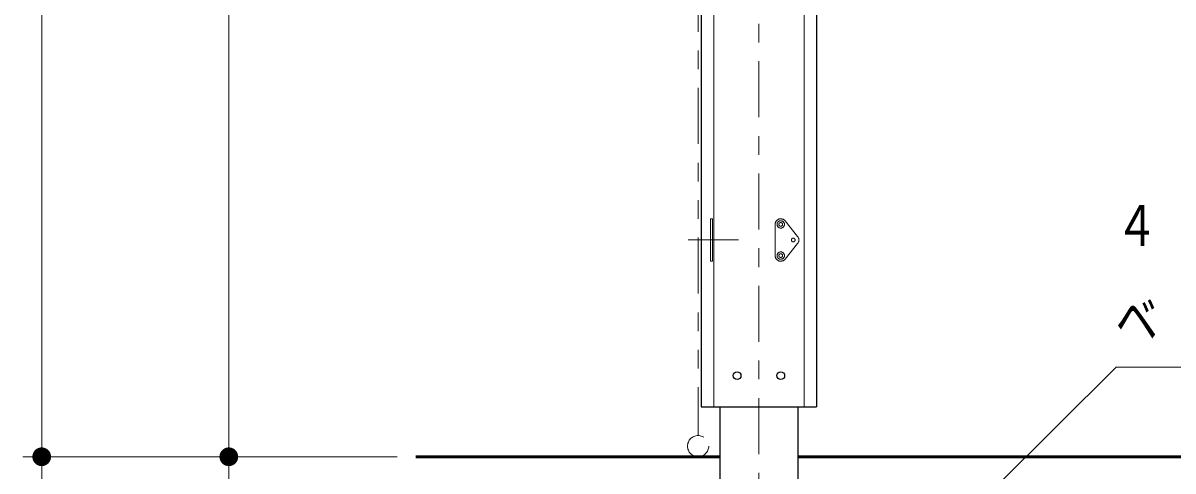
# Model space of a CAD drawing. Units: millimetres on the paper. Extents: x -385 to 7, y 0 to 267.
# Drawn here: x -173.1 to -111.7, y 137.9 to 161.9 of the extents above; entities that cross this region are included whole.
import ezdxf

# ---------------------------------------------------------------- set-up
doc = ezdxf.new("R2010")
doc.units = ezdxf.units.MM
for name, pattern in [('USER1', [4.5, 2.5, -2]), ('USER2', [6, 3, -1, 1, -1]), ('USER3', [8, 3, -1, 1, -1, 1, -1])]:
    doc.linetypes.add(name, pattern=pattern)
doc.layers.add('LY_1', color=190, linetype='Continuous', lineweight=25)
doc.styles.add('ＭＳ ゴシック', font='')
doc.styles.get('ＭＳ ゴシック').set_extended_font_data('MS Gothic')

# ---------------------------------------------------------------- blocks, each defined once
blk = doc.blocks.new('filled_dot')
at = {"color": 0, "linetype": 'Continuous', "lineweight": -2, "const_width": 1.25}
blk.add_lwpolyline([(-0.625, 0, 1), (0.625, 0, 1)], format="xyb", close=True, dxfattribs=at)

msp = doc.modelspace()

# ---------------------------------------------------------------- linework, layer by layer
at = {"layer": 'LY_1', "color": 7, "linetype": 'USER2', "lineweight": 13}
for p, q in [((-133.788, 231.841), (-133.788, 107.58)), ((-137.563, 150.285), (-134.88, 150.285))]:
    msp.add_line(p, q, dxfattribs=at)
at = {"layer": 'LY_1', "color": 7, "lineweight": 13}
for p, q in [((-172.121, 138.701), (-172.121, 215.368)), ((-162.121, 138.701), (-162.121, 209.576)), ((-153.121, 138.701), (-173.121, 138.701)), ((-153.121, 138.701), (-173.121, 138.701)), ((-172.121, 108.701), (-172.121, 138.701)), ((-153.121, 138.701), (-163.121, 138.701)), ((-162.121, 138.701), (-162.121, 132.256))]:
    msp.add_line(p, q, dxfattribs=at)
at = {"layer": 'LY_1', "color": 40}
for p, q in [((-136.871, 214.201), (-136.871, 141.368)), ((-130.704, 214.201), (-130.704, 141.368))]:
    msp.add_line(p, q, dxfattribs=at)
at = {"layer": 'LY_1', "color": 40, "lineweight": 13}
for p, q in [((-136.204, 214.201), (-136.204, 141.368)), ((-131.371, 214.201), (-131.371, 141.368))]:
    msp.add_line(p, q, dxfattribs=at)
at = {"layer": 'LY_1', "color": 4, "linetype": 'USER3', "lineweight": 13}
msp.add_line((-137.038, 206.417), (-137.038, 139.835), dxfattribs=at)
at = {"layer": 'LY_1', "color": 40, "linetype": 'USER1', "lineweight": 13}
for p, q in [((-136.371, 151.418), (-136.371, 149.151)), ((-136.271, 151.418), (-136.271, 149.151))]:
    msp.add_line(p, q, dxfattribs=at)
at = {"layer": 'LY_1', "color": 7, "linetype": 'USER1', "lineweight": 13}
for p, q in [((-136.371, 151.418), (-136.271, 151.418)), ((-132.387, 151.305), (-131.72, 150.472)), ((-132.921, 151.118), (-132.921, 149.451)), ((-132.387, 149.264), (-131.72, 150.097)), ((-136.371, 149.151), (-136.271, 149.151))]:
    msp.add_line(p, q, dxfattribs=at)
at = {"layer": 'LY_1', "color": 7}
for p, q in [((-136.871, 141.368), (-130.704, 141.368)), ((-135.871, 141.368), (-135.871, 138.701)), ((-131.704, 141.368), (-131.704, 138.701)), ((-135.871, 138.701), (-135.871, 124.002)), ((-131.704, 138.701), (-131.704, 124.002))]:
    msp.add_line(p, q, dxfattribs=at)
at = {"layer": 'LY_1', "color": 7, "lineweight": 50}
for p, q in [((-152.121, 138.701), (-135.871, 138.701)), ((-131.704, 138.701), (-8.804, 138.701))]:
    msp.add_line(p, q, dxfattribs=at)
at = {"layer": 'LY_1', "color": 7, "lineweight": 13}
msp.add_lwpolyline([(-133.761, 124.541), (-114.692, 143.494), (-69.197, 143.494)], dxfattribs=at)
at = {"layer": 'LY_1', "color": 7, "linetype": 'USER1', "lineweight": 13}
for centre, radius in [((-132.621, 151.118), 0.197), ((-132.621, 151.118), 0.1), ((-131.954, 150.285), 0.1), ((-132.621, 149.451), 0.197), ((-132.621, 149.451), 0.1)]:
    msp.add_circle(centre, radius, dxfattribs=at)
at = {"layer": 'LY_1', "color": 7}
for centre in [(-134.954, 143.035), (-132.621, 143.035)]:
    msp.add_circle(centre, 0.208, dxfattribs=at)
at = {"layer": 'LY_1', "color": 4, "linetype": 'USER3', "lineweight": 13}
msp.add_circle((-137.038, 139.268), 0.567, dxfattribs=at)
at = {"layer": 'LY_1', "color": 7, "linetype": 'USER1', "lineweight": 13}
for centre, start, end in [((-132.621, 151.118), 38.65533, 180), ((-131.954, 150.285), 321.34467, 38.65533), ((-132.621, 149.451), 180, 321.34467)]:
    msp.add_arc(centre, 0.3, start, end, dxfattribs=at)

# ---------------------------------------------------------------- block references
at = {"layer": 'LY_1', "color": 7, "lineweight": 13, "xscale": 0.4, "yscale": 0.4}
for p, rotation in [((-172.121, 138.701), 90), ((-172.121, 138.701), 270), ((-162.121, 138.701), 270), ((-162.121, 138.701), 90)]:
    msp.add_blockref('filled_dot', p, dxfattribs=dict(at, rotation=rotation))

# ---------------------------------------------------------------- texts
at = {"layer": 'LY_1', "color": 7, "char_height": 2.199, "attachment_point": 4, "style": 'ＭＳ ゴシック'}
for s, insert in [('\\T1.64;\\W0.75;４－リブＰＬ－６', (-114.721, 150.994)), ('\\T1.64;\\W0.75;ベ－スＰＬ－９ｘ３００ｘ３００', (-114.721, 145.994))]:
    msp.add_mtext(s, dxfattribs=dict(at, insert=insert))

doc.saveas('drawing.dxf')
